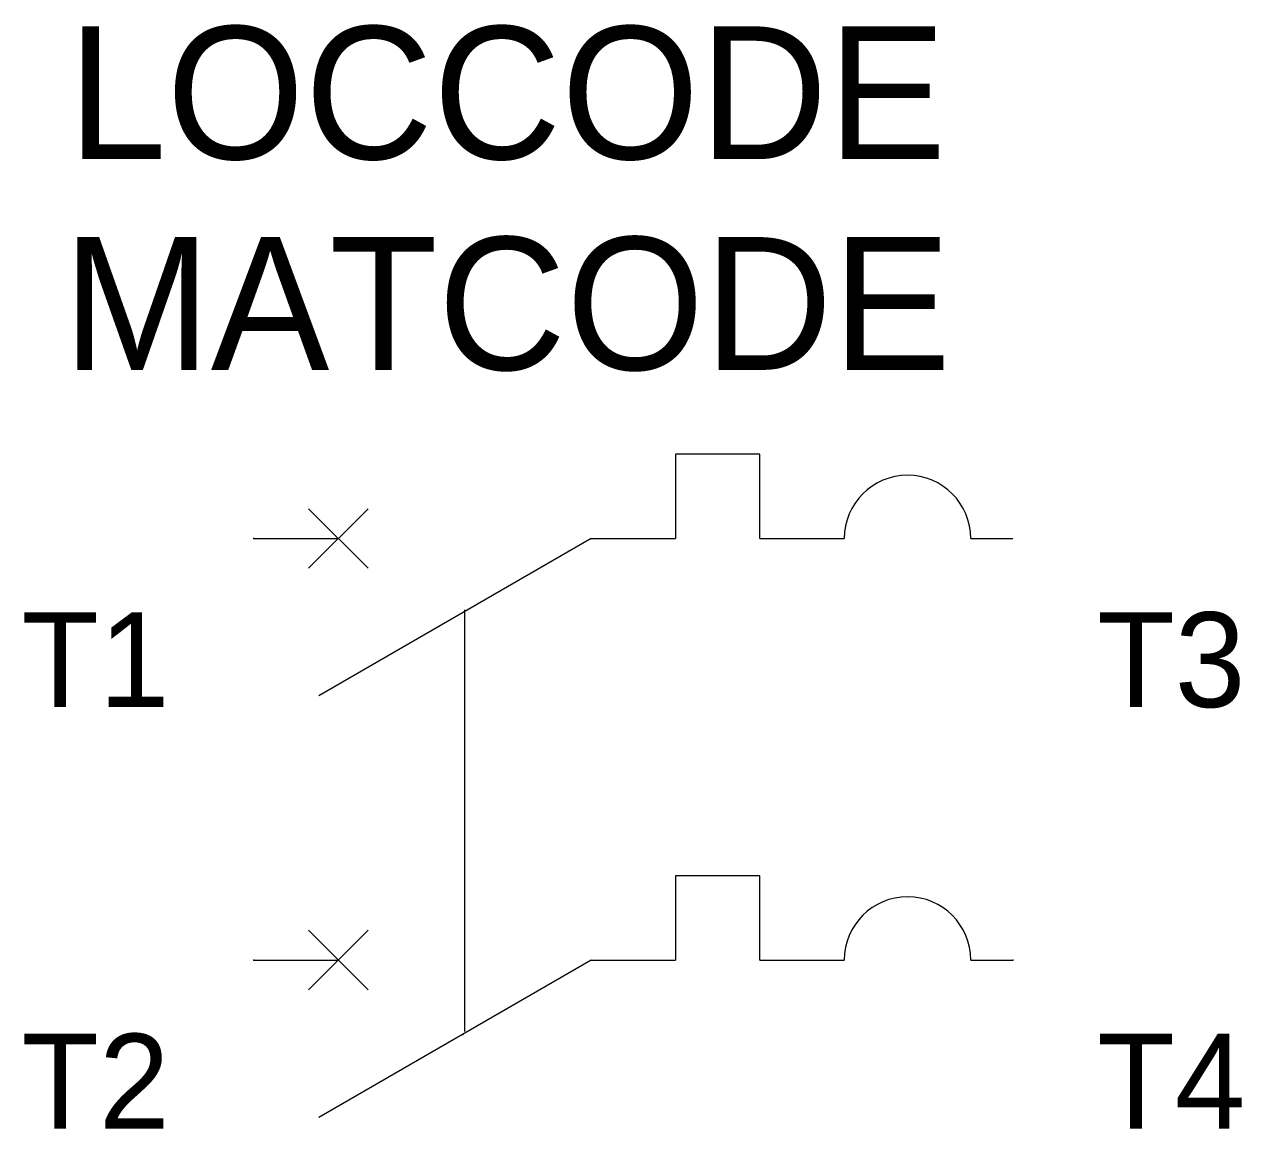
# Model space of a CAD drawing. Extents: x -10.4 to 18.4, y -4 to 22.2.
import ezdxf
from ezdxf.enums import TextEntityAlignment as Align

# ---------------------------------------------------------------- set-up
doc = ezdxf.new("R2010")
doc.units = 0
doc.linetypes.add('DASHED', pattern=[0])
doc.layers.get('0').update_dxf_attribs({"linetype": 'CONTINUOUS'})
for name, color, linetype in [('A', 7, 'CONTINUOUS'), ('C', 6, 'CONTINUOUS'), ('T2', 1, 'CONTINUOUS')]:
    doc.layers.add(name, color=color, linetype=linetype)

msp = doc.modelspace()

# ---------------------------------------------------------------- linework, layer by layer
at = {"color": 0, "linetype": 'CONTINUOUS'}
for p, q in [((5, 12), (5, 10)), ((7, 12), (5, 12)), ((7, 10), (7, 12)), ((-2.293, 9.293), (-3.707, 10.707)), ((-2.293, 10.707), (-3.707, 9.293)), ((7, 10), (9, 10)), ((12, 10), (13, 10)), ((7, 2), (5, 2)), ((5, 2), (5, 0)), ((7, 0), (7, 2)), ((-2.293, 0.707), (-3.707, -0.707)), ((-2.293, -0.707), (-3.707, 0.707)), ((7, 0), (9, 0)), ((12, 0), (13, 0))]:
    msp.add_line(p, q, dxfattribs=at)
at = {"color": 0}
for p, q in [((-5, 10), (-3, 10)), ((3, 10), (-3.464, 6.268)), ((3, 10), (5, 10)), ((-5, 0), (-3, 0)), ((3, 0), (-3.464, -3.732)), ((3, 0), (5, 0))]:
    msp.add_line(p, q, dxfattribs=at)
at = {"color": 0, "linetype": 'DASHED'}
msp.add_line((0, -1.696), (0, 8.304), dxfattribs=at)
at = {"color": 0, "linetype": 'CONTINUOUS'}
for centre in [(10.5, 10), (10.5, 0)]:
    msp.add_arc(centre, 1.5, 0, 180, dxfattribs=at)
at = {"layer": 'A', "color": 0, "linetype": 'DASHED'}
msp.add_point((-0.042, -1.765), dxfattribs=at)
at = {"layer": 'C', "color": 0}
msp.add_point((-5, 10), dxfattribs=at)
at = {"layer": 'C', "color": 0, "linetype": 'DASHED'}
for p in [(-5, 0), (13, 0)]:
    msp.add_point(p, dxfattribs=at)

# ---------------------------------------------------------------- texts
at = {"color": 0, "linetype": 'CONTINUOUS'}
for tag, p in [('LOCCODE', (1, 19)), ('MATCODE', (1, 14))]:
    msp.add_attdef(tag, text='', height=3.15, dxfattribs=at).set_placement(p, align=Align.CENTER)
at = {"layer": 'T2', "color": 0, "linetype": 'CONTINUOUS'}
for tag, p in [('T1', (-7, 6)), ('T2', (-7, -4))]:
    msp.add_attdef(tag, text='', height=2.25, dxfattribs=at).set_placement(p, align=Align.RIGHT)
for tag, p in [('T3', (15, 6)), ('T4', (15, -4))]:
    msp.add_attdef(tag, p, '', height=2.25, dxfattribs=at)

doc.saveas('drawing.dxf')
